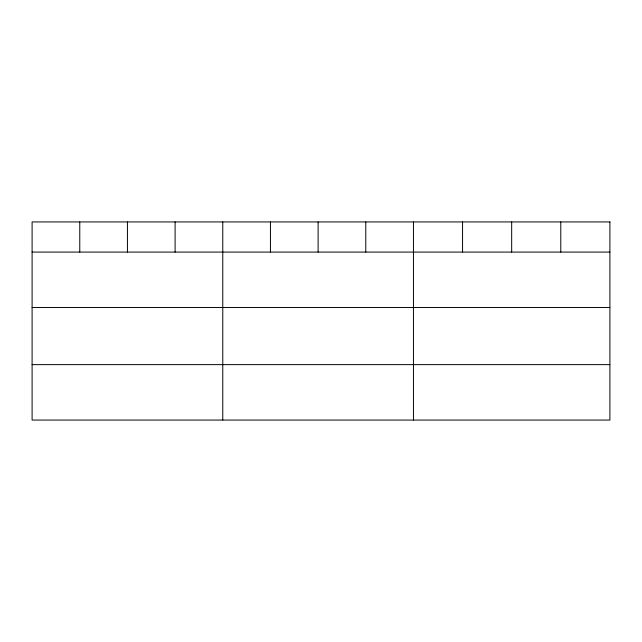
<?xml version="1.0" encoding="UTF-8"?>
<svg xmlns="http://www.w3.org/2000/svg" width="642" height="642" viewBox="0 0 642 642"><rect width="100%" height="100%" fill="white"/><g stroke="black" fill="none" stroke-linecap="round" stroke-linejoin="round"><path stroke-width="0.96" d="M32.1 252.081L609.9 252.081M32.1 307.518L609.9 307.518M32.1 364.632L609.9 364.632M560.787 221.939L560.787 252.081M511.674 221.939L511.674 252.081M462.561 221.939L462.561 252.081M413.448 221.939L413.448 420.061M365.779 221.939L365.779 252.081M318.111 221.939L318.111 252.081M270.442 221.939L270.442 252.081M222.774 221.939L222.774 420.061M175.105 221.939L175.105 252.081M127.437 221.939L127.437 252.081M79.769 221.939L79.769 252.081M609.9 221.939L32.1 221.939L32.1 420.061L609.9 420.061L609.9 221.939"/></g></svg>
